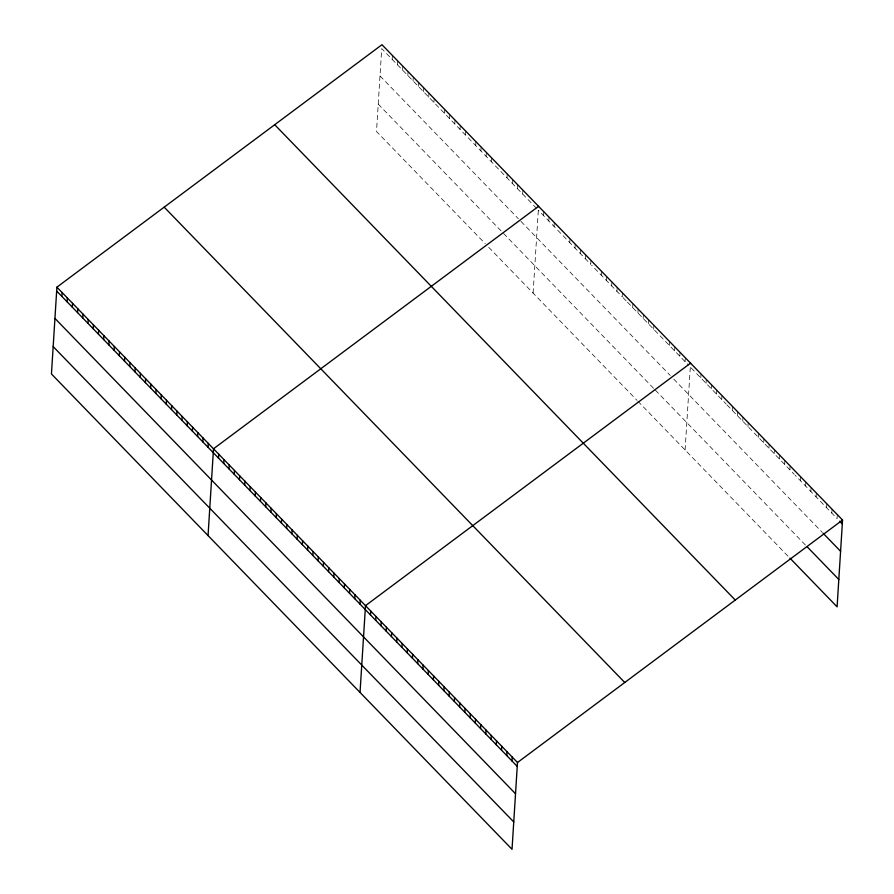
<?xml version="1.0" encoding="UTF-8"?>
<svg xmlns="http://www.w3.org/2000/svg" width="894" height="894" viewBox="0 0 894 894"><rect width="100%" height="100%" fill="white"/><g stroke="black" fill="none" stroke-linecap="round" stroke-linejoin="round"><path stroke-width="0.67" stroke-dasharray="4.47 3.35" d="M392.164 59.35L392.41 55.473M397.383 64.737L397.629 60.859M402.602 70.134L402.848 66.245M407.82 75.521L408.066 71.632M413.05 80.907L413.285 77.018M418.269 86.293L418.504 82.416M423.488 91.68L423.734 87.802M428.707 97.066L428.952 93.188M433.925 102.452L434.171 98.575M444.363 113.225L444.609 109.347M449.581 118.611L449.827 114.734M454.8 123.998L455.046 120.12M460.019 129.384L460.265 125.506M465.249 134.782L465.483 130.893M475.686 145.554L475.932 141.665M480.905 150.941L481.151 147.052M486.124 156.327L486.37 152.449M491.342 161.713L491.588 157.836M506.999 177.872L507.244 173.995M512.228 183.259L512.463 179.381M517.447 188.645L517.693 184.767M522.666 194.032L522.912 190.154M533.103 293.098L538.568 206.313M543.563 215.61L543.809 211.722M548.804 221.019L549.05 217.13M554.045 226.428L554.291 222.539M569.769 242.654L570.014 238.776M575.01 248.063L575.255 244.185M580.251 253.471L580.497 249.594M585.492 258.88L585.738 255.002M590.979 260.411L590.733 264.289L538.322 210.202M601.215 275.106L601.461 271.228M606.456 280.515L606.702 276.637M611.697 285.924L611.943 282.046M616.938 291.332L617.184 287.455M622.425 292.863L622.179 296.741L591.604 265.194M632.661 307.558L632.907 303.681M637.903 312.967L638.148 309.089M643.144 318.376L643.389 314.498M648.385 323.784L648.631 319.907M653.626 329.193L653.872 325.315M669.349 345.419L669.595 341.542M674.59 350.828L674.836 346.95M679.831 356.248L680.077 352.359M685.072 361.657L685.318 357.768M685.095 449.961L690.559 363.176M700.795 377.883L701.041 373.994M706.036 383.291L706.282 379.402M711.278 388.7L711.523 384.811M716.519 394.109L716.764 390.22M721.76 399.517L722.006 395.64M732.242 410.335L732.488 406.457M737.483 415.744L737.729 411.866M742.724 421.152L742.97 417.274M747.965 426.561L748.211 422.683M758.447 437.378L758.693 433.501M763.688 442.787L763.934 438.909M768.929 448.196L769.175 444.318M774.17 453.604L774.416 449.727M779.412 459.013L779.657 455.135M784.653 464.422L784.898 460.544M789.894 469.831L790.14 465.953M800.376 480.648L800.622 476.77M805.617 486.057L805.863 482.179M810.858 491.465L811.104 487.588M816.099 496.874L816.345 492.996M826.581 507.691L826.827 503.814M831.822 513.1L832.068 509.222M837.309 514.631L837.063 518.52L795.135 475.239M536.579 208.403L381.727 48.578L376.508 131.485L485.263 243.716M623.051 297.646L626.549 301.256M627.42 302.15L688.57 365.255M691.185 367.959L726.129 404.021M727.001 404.926L794.263 474.345M380.006 75.934L518.33 218.706M520.945 221.399L670.254 375.491M673.741 379.09L822.245 532.355M378.229 104.129L501.769 231.624M503.512 233.423L653.626 388.354M655.369 390.153L805.617 545.217M488.739 247.314L637.053 400.378M637.925 401.283L789.044 557.241"/><path stroke-width="1.34" d="M56.903 287.175L51.45 373.96L512.027 849.3L517.492 762.515L56.903 287.175L381.973 44.7L842.55 520.04L837.097 606.825L789.927 558.147M61.887 296.439L62.133 292.562M67.106 301.826L67.352 297.948M72.325 307.212L72.57 303.334M77.543 312.598L77.789 308.721M82.762 317.985L83.008 314.107M87.981 323.371L88.227 319.493M93.2 328.757L93.445 324.88M98.418 334.144L98.664 330.266M103.648 339.541L103.883 335.652M108.867 344.928L109.102 341.039M114.086 350.314L114.331 346.425M119.304 355.7L119.55 351.823M124.523 361.087L124.769 357.209M129.742 366.473L129.988 362.595M134.96 371.859L135.206 367.982M140.179 377.246L140.425 373.368M145.398 382.632L145.644 378.754M150.628 388.018L150.862 384.141M155.847 393.405L156.081 389.527M161.065 398.791L161.311 394.913M166.284 404.177L166.53 400.3M171.503 409.575L171.749 405.686M176.721 414.961L176.967 411.072M181.94 420.348L182.186 416.459M187.159 425.734L187.405 421.856M192.378 431.12L192.623 427.243M197.608 436.507L197.842 432.629M202.826 441.893L203.061 438.015M208.045 447.279L208.291 443.402M208.045 535.573L213.51 448.788L538.568 206.313M218.505 458.074L218.751 454.197M223.746 463.483L223.992 459.605M228.987 468.892L229.233 465.014M234.228 474.301L234.474 470.423M239.469 479.709L239.715 475.832M244.71 485.118L244.956 481.24M249.951 490.527L250.197 486.649M255.192 495.935L255.438 492.058M260.433 501.344L260.679 497.466M265.674 506.764L265.92 502.875M270.916 512.173L271.161 508.284M276.157 517.581L276.402 513.692M281.398 522.99L281.644 519.101M286.639 528.399L286.885 524.51M291.88 533.807L292.126 529.918M297.121 539.216L297.367 535.327M302.362 544.625L302.608 540.747M307.603 550.034L307.849 546.156M312.844 555.442L313.09 551.564M318.085 560.851L318.331 556.973M323.326 566.26L323.572 562.382M328.567 571.668L328.813 567.791M333.808 577.077L334.054 573.199M339.049 582.486L339.295 578.608M344.291 587.894L344.536 584.017M349.532 593.303L349.777 589.425M354.773 598.712L355.019 594.834M360.014 604.12L360.26 600.243M360.036 692.437L365.501 605.651L690.559 363.176M370.496 614.938L370.742 611.06M375.737 620.347L375.983 616.469M380.978 625.755L381.224 621.878M386.219 631.164L386.465 627.286M391.46 636.573L391.706 632.695M396.701 641.981L396.947 638.104M401.942 647.39L402.188 643.512M407.183 652.799L407.429 648.921M412.425 658.207L412.67 654.33M417.666 663.627L417.911 659.738M422.907 669.036L423.153 665.147M428.148 674.445L428.394 670.556M433.389 679.853L433.635 675.965M438.63 685.262L438.876 681.373M443.871 690.671L444.117 686.782M449.112 696.08L449.358 692.191M454.353 701.488L454.599 697.599M459.594 706.897L459.84 703.019M464.835 712.306L465.081 708.428M470.076 717.714L470.322 713.837M475.317 723.123L475.563 719.245M480.559 728.532L480.804 724.654M485.8 733.94L486.045 730.063M491.041 739.349L491.287 735.471M496.282 744.758L496.528 740.88M501.523 750.167L501.769 746.289M506.764 755.575L507.01 751.698M512.005 760.984L512.251 757.106M517.492 762.515L842.55 520.04M839.689 521.224L842.304 523.929M823.117 533.249L840.583 551.285M807.371 547.016L838.818 579.468M274.704 124.713L735.281 600.064M164.183 207.151L624.761 682.502M56.668 291.053L517.246 766.393M54.947 318.409L515.525 793.749M53.171 346.593L513.748 821.944"/></g></svg>
